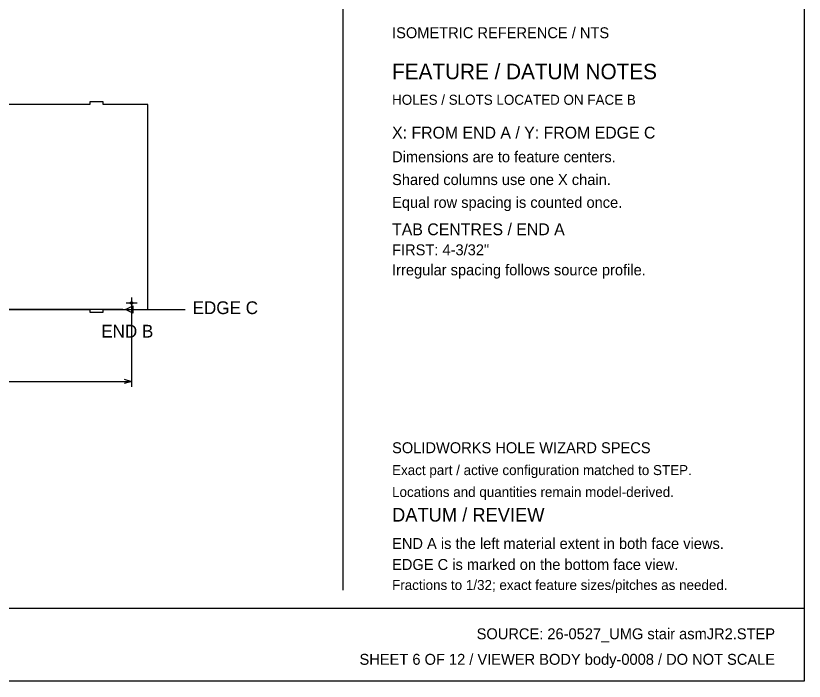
# Model space of a CAD drawing. Header units: inches. Extents: x 2 to 168, y 2 to 108.
# Drawn here: x 107.6 to 167.6, y 2.4 to 53 of the extents above; entities that cross this region are included whole.
import ezdxf
from ezdxf.enums import TextEntityAlignment as Align

# ---------------------------------------------------------------- set-up
doc = ezdxf.new("R2010")
doc.units = ezdxf.units.IN
doc.header["$MEASUREMENT"] = 0

msp = doc.modelspace()

# ---------------------------------------------------------------- linework, layer by layer
at = {"layer": 'ANNOTATION'}
for p, q in [((116.409, 31.576), (116.409, 30.743)), ((115.743, 30.66), (14.5, 30.66)), ((115.951, 30.66), (116.506, 30.938)), ((115.951, 30.66), (120.5, 30.66)), ((116.506, 30.382), (115.951, 30.66)), ((115.992, 31.16), (116.826, 31.16)), ((116.409, 30.951), (116.409, 24.778)), ((116.506, 30.938), (116.506, 30.382)), ((115.853, 25.368), (116.409, 25.194)), ((26.198, 25.194), (116.409, 25.194)), ((116.409, 25.194), (115.853, 25.021))]:
    msp.add_line(p, q, dxfattribs=at)
at = {"layer": 'OUTLINE'}
for p, q in [((167.639, 107.639), (167.639, 2.361)), ((132.5, 94.375), (132.5, 9.306)), ((113.242, 46.285), (101.354, 46.285)), ((114.242, 46.472), (113.242, 46.472)), ((113.242, 46.472), (113.242, 46.285)), ((114.242, 46.285), (114.242, 46.472)), ((117.66, 46.285), (114.242, 46.285)), ((117.66, 30.66), (117.66, 46.285)), ((101.354, 30.66), (113.242, 30.66)), ((113.242, 30.66), (113.242, 30.472)), ((114.242, 30.472), (114.242, 30.66)), ((114.242, 30.66), (117.66, 30.66)), ((113.242, 30.472), (114.242, 30.472)), ((2.361, 7.917), (167.639, 7.917)), ((167.639, 2.361), (2.361, 2.361))]:
    msp.add_line(p, q, dxfattribs=at)
msp.add_circle((116.409, 31.16), 0.1, dxfattribs=at)

# ---------------------------------------------------------------- texts
at = {"layer": 'ANNOTATION'}
for s, height, p in [('ISOMETRIC REFERENCE / NTS', 0.83333, (136.25, 51.319)), ('FEATURE / DATUM NOTES', 1.18056, (136.25, 48.194)), ('HOLES / SLOTS LOCATED ON FACE B', 0.76389, (136.25, 46.25)), ('X: FROM END A / Y: FROM EDGE C', 0.90278, (136.25, 43.681)), ('Dimensions are to feature centers.', 0.83333, (136.25, 41.875)), ('Shared columns use one X chain.', 0.83333, (136.25, 40.139)), ('Equal row spacing is counted once.', 0.83333, (136.25, 38.403)), ('TAB CENTRES / END A', 0.90278, (136.25, 36.319)), ('FIRST: 4-3/32"', 0.83333, (136.25, 34.792)), ('Irregular spacing follows source profile.', 0.83333, (136.25, 33.264)), ('EDGE C', 0.9722, (121.056, 30.313)), ('SOLIDWORKS HOLE WIZARD SPECS', 0.83333, (136.25, 19.722)), ('Exact part / active configuration matched to STEP.', 0.76389, (136.25, 18.056)), ('Locations and quantities remain model-derived.', 0.76389, (136.25, 16.389)), ('DATUM / REVIEW', 1.04167, (136.25, 14.514)), ('END A is the left material extent in both face views.', 0.83333, (136.25, 12.431)), ('EDGE C is marked on the bottom face view.', 0.83333, (136.25, 10.833)), ('Fractions to 1/32; exact feature sizes/pitches as needed.', 0.76389, (136.25, 9.306))]:
    msp.add_text(s, height=height, dxfattribs=at).set_placement(p)
for s, height, p in [('END B', 0.9722, (118.07, 28.528)), ('SOURCE: 26-0527_UMG stair asmJR2.STEP', 0.83333, (165.417, 5.556)), ('SHEET 6 OF 12 / VIEWER BODY body-0008 / DO NOT SCALE', 0.83333, (165.417, 3.611))]:
    msp.add_text(s, height=height, dxfattribs=at).set_placement(p, align=Align.RIGHT)

doc.saveas('drawing.dxf')
